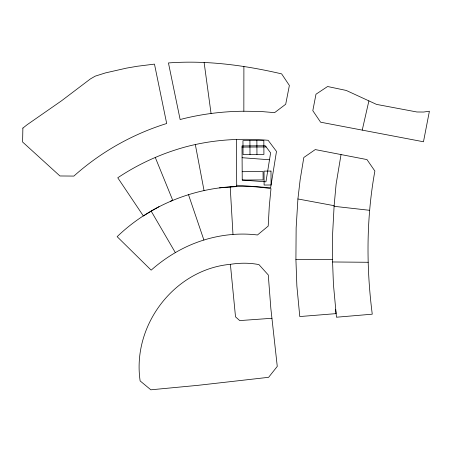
<?xml version="1.0" encoding="UTF-8"?>
<svg xmlns="http://www.w3.org/2000/svg" width="452" height="452" viewBox="0 0 452 452"><rect width="100%" height="100%" fill="white"/><g stroke="black" fill="none" stroke-linecap="round" stroke-linejoin="round"><path stroke-width="0.68" d="M243.843 111.232L260.482 111.458L274.596 112.65L285.704 104.248L289.376 85.462L281.636 73.879C244.634 65.246 206.479 60.116 168.443 62.941L180.133 119.526C200.897 114.096 222.384 111.39 243.843 111.232L243.894 66.506M332.486 259.358L332.599 234.255L334.13 205.694L297.919 198.959L300.145 179.755L303.817 157.488L315.259 149.584L366.973 159.579L374.877 171.042C366.301 218.203 366.165 266.708 372.262 314.185L336.469 317.219L333.435 284.432L332.486 259.358L295.913 259.499L296.139 227.904L297.919 198.959M341.034 154.567L336.107 184.184L334.073 206.31L369.696 210.316M362.238 130.103L368.894 100.881L346.238 90.44L327.587 86.518L315.982 94.225L312.812 110.678L320.604 122.198L423.473 141.764L429.4 111.232L423.58 112.039L416.902 111.983L376.488 104.384L368.894 100.881M175.342 252.623C199.824 238.244 229.215 231.503 257.476 234.978L268.194 226.096L269.279 206.394L270.98 188.665C215.892 179.574 157.302 197.874 117.147 236.673L151.16 270.155C158.624 263.539 166.732 257.651 175.342 252.623L151.188 211.152L143.391 215.994L117.757 177.783C138.51 163.918 161.46 153.482 185.529 146.911C212.423 139.719 240.447 137.928 268.138 140.29L276.488 151.42L270.624 187.772L236.707 185.213M151.188 211.152L159.008 206.671M170.557 201.213L172.754 200.355L155.251 157.381M230.396 264.313C174.139 269.499 131.882 325.519 140.137 380.929L150.855 389.81L197.999 385.33L268.612 377.313L277.268 366.402L270.838 308.4L268.279 274.969L258.956 264.618C249.532 262.736 239.865 262.866 230.396 264.313L235.52 316.858L239.724 320.587L271.951 318.281M219.457 187.857L236.718 186.574L236.407 139.289M242.029 147.092L266.166 146.94M242.187 171.698L263.058 171.562L263.115 179.913L242.238 180.049L242.018 145.923L265.29 145.77L270.618 152.872L265.94 181.84L242.238 180.049M332.599 261.974L368.143 262.279M242.097 157.708L269.499 159.776M188.512 194.705L203.903 240.04M195.326 144.55L204.038 190.558M204.123 62.529L211.056 113.514M335.576 309.456L336.051 313.631L299.783 316.553L296.862 285.907L295.913 259.499M230.204 186.851L232.983 234.39M256.872 140.549L256.962 154.465M249.911 140.595L250.001 154.511M22.877 128.097L22.6 142.013L59.924 175.969L73.868 176.082C100.632 152.126 132.396 134.182 166.686 123.509L154.471 64.111L137.131 66.286L126.498 68.122L105.457 72.908L95.186 76.162L90.372 78.947L61.54 100.796L27.193 124.679L22.877 128.097M263.827 140.504L242.956 140.64L243.046 154.556L263.917 154.42L263.827 140.504M270.985 171.076L264.024 171.122L264.115 185.037L271.076 184.992L270.985 171.076"/></g></svg>
